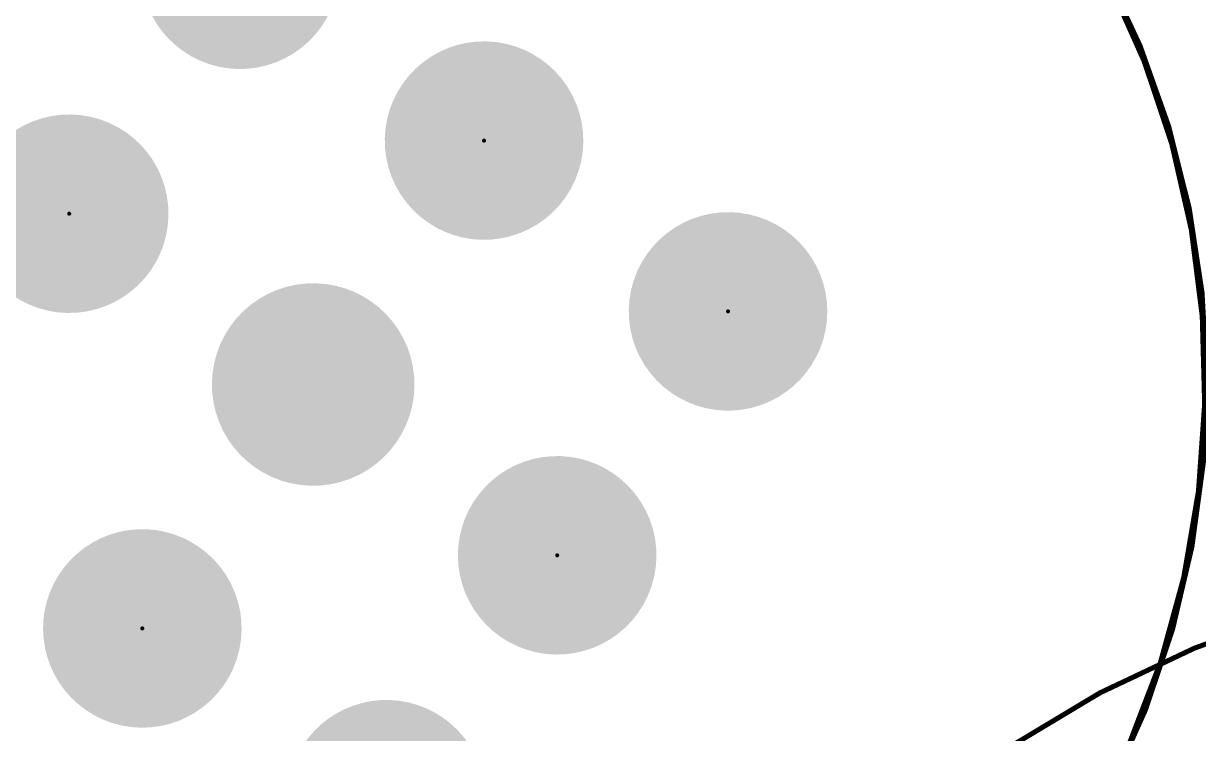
# Model space of a CAD drawing. Header units: millimetres. Extents: x -4 to 213, y -4 to 210.
# Drawn here: x 56.8 to 116, y 117.3 to 153.1 of the extents above; entities that cross this region are included whole.
import ezdxf

# ---------------------------------------------------------------- set-up
doc = ezdxf.new("R2010")
doc.units = ezdxf.units.MM
for name, color, linetype in [('BottomLayer', 5, 'Continuous'), ('BottomSolder', 6, 'Continuous'), ('Mechanical13', 56, 'Continuous'), ('Mechanical15', 56, 'Continuous'), ('MultiLayer', 9, 'Continuous'), ('PadHoleLayer', 156, 'Continuous'), ('TopLayer', 1, 'Continuous'), ('TopOverlay', 2, 'Continuous'), ('TopSolder', 216, 'Continuous')]:
    doc.layers.add(name, color=color, linetype=linetype)

# ---------------------------------------------------------------- blocks, each defined once
blk = doc.blocks.new('DROSS__900_450_UH__R100230_041_000_1')
at = {"layer": 'BottomLayer', "const_width": 5.00000016}
blk.add_lwpolyline([(-2.50000008, 0, 1), (2.50000008, 0, 1)], format="xyb", close=True, dxfattribs=at)
at = {"layer": 'BottomSolder'}
for points, const_width in [([(-0.05079746, 15.00000048, 1), (0.05080254, 15.00000048, 1)], 0.1016), ([(-2.55080008, 0, 1), (2.55080008, 0, 1)], 5.101600159999999), ([(-15.05080048, 2.54e-06, 1), (-14.94920048, 2.54e-06, 1)], 0.1016), ([(14.94920048, -2.54e-06, 1), (15.05080048, -2.54e-06, 1)], 0.1016), ([(-0.05080254, -15.00000048, 1), (0.05079746, -15.00000048, 1)], 0.1016), ([(14.94920048, -15.00000048, 1), (15.05080048, -15.00000048, 1)], 0.1016)]:
    blk.add_lwpolyline(points, format="xyb", close=True, dxfattribs=dict(at, const_width=const_width))
at = {"layer": 'Mechanical13', "const_width": 0.254}
blk.add_lwpolyline([(44.90400722, 0, 1), (-44.90400722, 0, 1)], format="xyb", close=True, dxfattribs=at)
at = {"layer": 'Mechanical15', "const_width": 0.254}
blk.add_lwpolyline([(53.82509427999999, 0, 1), (-53.82509427999999, 0, 1)], format="xyb", close=True, dxfattribs=at)
at = {"layer": 'MultiLayer', "const_width": 5.00000016}
blk.add_lwpolyline([(-2.50000008, 0, 1), (2.50000008, 0, 1)], format="xyb", close=True, dxfattribs=at)
at = {"layer": 'PadHoleLayer'}
for points, const_width in [([(-2.49999754, 15.00000048, 1), (2.50000262, 15.00000048, 1)], 5.00000016), ([(12.5000004, 15.00000048, 1), (17.50000056, 15.00000048, 1)], 5.00000016), ([(-17.50000056, 2.54e-06, 1), (-12.5000004, 2.54e-06, 1)], 5.00000016), ([(12.5000004, -2.54e-06, 1), (17.50000056, -2.54e-06, 1)], 5.00000016), ([(-1.99999854, 0, 1), (1.99999854, 0, 1)], 3.99999962), ([(-17.50000056, -15.00000048, 1), (-12.5000004, -15.00000048, 1)], 5.00000016), ([(-2.50000262, -15.00000048, 1), (2.49999754, -15.00000048, 1)], 5.00000016), ([(12.5000004, -15.00000048, 1), (17.50000056, -15.00000048, 1)], 5.00000016)]:
    blk.add_lwpolyline(points, format="xyb", close=True, dxfattribs=dict(at, const_width=const_width))
at = {"layer": 'TopLayer', "const_width": 5.00000016}
blk.add_lwpolyline([(-2.50000008, 0, 1), (2.50000008, 0, 1)], format="xyb", close=True, dxfattribs=at)
at = {"layer": 'TopOverlay', "const_width": 0.254}
blk.add_lwpolyline([(44.99999889999999, 0, 1), (-44.99999889999999, 0, 1)], format="xyb", close=True, dxfattribs=at)
at = {"layer": 'TopSolder'}
for points, const_width in [([(-0.05079746, 15.00000048, 1), (0.05080254, 15.00000048, 1)], 0.1016), ([(-2.55080008, 0, 1), (2.55080008, 0, 1)], 5.101600159999999), ([(-15.05080048, 2.54e-06, 1), (-14.94920048, 2.54e-06, 1)], 0.1016), ([(14.94920048, -2.54e-06, 1), (15.05080048, -2.54e-06, 1)], 0.1016), ([(-0.05080254, -15.00000048, 1), (0.05079746, -15.00000048, 1)], 0.1016), ([(14.94920048, -15.00000048, 1), (15.05080048, -15.00000048, 1)], 0.1016)]:
    blk.add_lwpolyline(points, format="xyb", close=True, dxfattribs=dict(at, const_width=const_width))
blk = doc.blocks.new('DROSS__900_450_UH__R100230_041_000_16')
at = {"layer": 'Mechanical15', "const_width": 0.254}
blk.add_lwpolyline([(53.82509427999999, 0, 1), (-53.82509427999999, 0, 1)], format="xyb", close=True, dxfattribs=at)

msp = doc.modelspace()

# ---------------------------------------------------------------- block references
for name, p, rotation in [('DROSS__900_450_UH__R100230_041_000_1', (71.39999689999999, 134.89999944), 55), ('DROSS__900_450_UH__R100230_041_000_16', (136.39999898, 71.90000098), 45)]:
    msp.add_blockref(name, p, dxfattribs=dict(rotation=rotation))

doc.saveas('drawing.dxf')
